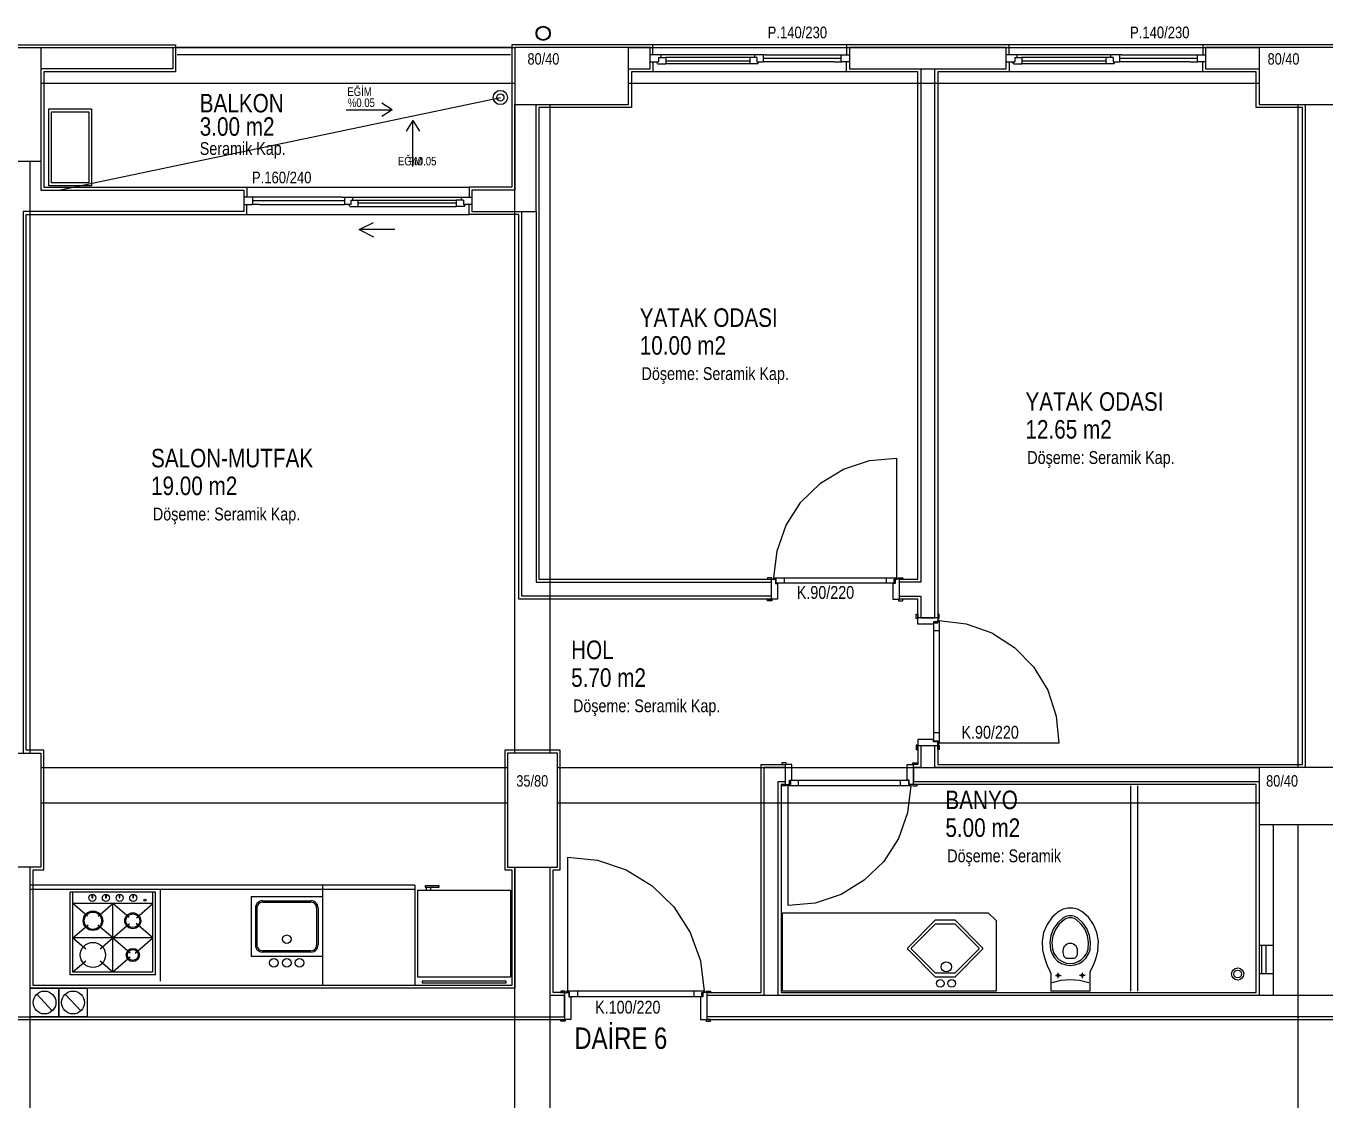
# Model space of a CAD drawing. Header units: centimetres. Extents: x 0 to 13208, y -30 to 2970.
# Drawn here: x 2751.8 to 3207.7, y 1536 to 1912.8 of the extents above; entities that cross this region are included whole.
import ezdxf

# ---------------------------------------------------------------- set-up
doc = ezdxf.new("R2010")
doc.units = ezdxf.units.CM
doc.layers.add('SCOTT-MIMARI', color=8, linetype='CONTINUOUS')
doc.styles.get("Standard").update_dxf_attribs({"font": 'arial.ttf', "width": 0.8})

msp = doc.modelspace()

# ---------------------------------------------------------------- linework, layer by layer
at = {"layer": 'SCOTT-MIMARI'}
for p, q in [((2974.55, 1902.72), (2970.8, 1902.72)), ((2973.8, 1901.72), (2976.3, 1901.72)), ((2973.8, 1901.72), (2973.8, 1900.22)), ((2974.55, 1902.72), (2974.55, 1901.72)), ((3005.8, 1901.72), (2976.3, 1901.72)), ((2976.3, 1901.72), (2976.3, 1899.47)), ((3008.3, 1901.72), (3005.8, 1901.72)), ((3005.8, 1901.72), (3005.8, 1899.47)), ((3011.3, 1902.72), (3007.55, 1902.72)), ((3007.55, 1901.72), (3007.55, 1902.72)), ((3008.3, 1901.72), (3008.3, 1900.22)), ((3010.55, 1902.72), (3010.55, 1900.22)), ((3010.55, 1901.47), (3037.8, 1901.47)), ((3011.3, 1902.72), (3040.8, 1902.72)), ((3037.8, 1902.72), (3037.8, 1900.22)), ((3099.55, 1902.72), (3095.8, 1902.72)), ((3098.8, 1901.72), (3101.3, 1901.72)), ((3098.8, 1901.72), (3098.8, 1900.22)), ((3099.55, 1902.72), (3099.55, 1901.72)), ((3130.8, 1901.72), (3101.3, 1901.72)), ((3101.3, 1901.72), (3101.3, 1899.47)), ((3133.3, 1901.72), (3130.8, 1901.72)), ((3130.8, 1901.72), (3130.8, 1899.47)), ((3136.3, 1902.72), (3132.55, 1902.72)), ((3132.55, 1901.72), (3132.55, 1902.72)), ((3133.3, 1901.72), (3133.3, 1900.22)), ((3135.55, 1902.72), (3135.55, 1900.22)), ((3135.55, 1901.47), (3162.8, 1901.47)), ((3136.3, 1902.72), (3165.8, 1902.72)), ((3162.8, 1902.72), (3162.8, 1900.22)), ((2970.8, 1900.22), (2973.8, 1900.22)), ((2973.48, 1899.47), (2976.3, 1899.47)), ((2976.3, 1900.6), (3005.8, 1900.6)), ((3005.8, 1899.47), (2976.3, 1899.47)), ((3008.61, 1899.47), (3005.8, 1899.47)), ((3008.3, 1900.22), (3010.55, 1900.22)), ((3035.3, 1900.22), (3010.55, 1900.22)), ((3035.3, 1900.22), (3038.11, 1900.22)), ((3040.8, 1900.22), (3037.8, 1900.22)), ((3095.8, 1900.22), (3098.8, 1900.22)), ((3098.48, 1899.47), (3101.3, 1899.47)), ((3101.3, 1900.6), (3130.8, 1900.6)), ((3130.8, 1899.47), (3101.3, 1899.47)), ((3133.61, 1899.47), (3130.8, 1899.47)), ((3133.3, 1900.22), (3135.55, 1900.22)), ((3160.3, 1900.22), (3135.55, 1900.22)), ((3160.3, 1900.22), (3163.11, 1900.22)), ((3165.8, 1900.22), (3162.8, 1900.22)), ((2862.8, 1852.72), (2828.3, 1852.72)), ((2831.3, 1852.72), (2831.3, 1850.22)), ((2863.55, 1851.47), (2831.3, 1851.47)), ((2862.8, 1852.72), (2866.55, 1852.72)), ((2863.55, 1852.72), (2863.55, 1850.22)), ((2865.8, 1851.72), (2868.3, 1851.72)), ((2865.8, 1851.72), (2865.8, 1850.22)), ((2866.55, 1851.72), (2866.55, 1852.72)), ((2868.3, 1851.72), (2902.8, 1851.72)), ((2868.3, 1851.72), (2868.3, 1849.47)), ((2905.3, 1851.72), (2902.8, 1851.72)), ((2902.8, 1851.72), (2902.8, 1849.47)), ((2904.55, 1852.72), (2904.55, 1851.72)), ((2904.55, 1852.72), (2908.3, 1852.72)), ((2905.3, 1851.72), (2905.3, 1850.22)), ((2828.3, 1850.22), (2831.3, 1850.22)), ((2833.8, 1850.22), (2830.98, 1850.22)), ((2833.8, 1850.22), (2863.55, 1850.22)), ((2865.8, 1850.22), (2863.55, 1850.22)), ((2865.48, 1849.47), (2868.3, 1849.47)), ((2902.8, 1850.6), (2868.3, 1850.6)), ((2868.3, 1849.47), (2902.8, 1849.47)), ((2905.61, 1849.47), (2902.8, 1849.47)), ((2908.3, 1850.22), (2905.3, 1850.22)), ((3057.29, 1761.22), (3057.29, 1719.22)), ((3013.58, 1719.21), (3012.05, 1719.21)), ((3012.05, 1719.21), (3012.05, 1718.72)), ((3013.58, 1718.72), (3013.58, 1719.21)), ((3014.3, 1719.22), (3057.29, 1719.22)), ((3014.3, 1718.72), (3014.3, 1719.22)), ((3017.87, 1719.22), (3017.87, 1717.29)), ((3053.72, 1719.22), (3053.72, 1717.29)), ((3057.29, 1718.72), (3057.29, 1719.22)), ((3058.01, 1719.21), (3059.55, 1719.21)), ((3058.01, 1718.72), (3058.01, 1719.21)), ((3059.55, 1719.21), (3059.55, 1718.72)), ((3012.05, 1718.72), (3013.58, 1718.72)), ((3013.3, 1718.72), (3014.8, 1718.72)), ((3013.3, 1718.72), (3013.3, 1711.72)), ((3015.06, 1718.75), (3014.3, 1718.75)), ((3014.8, 1718.72), (3014.8, 1717.22)), ((3014.8, 1717.22), (3015.55, 1717.22)), ((3015.06, 1717.29), (3015.06, 1718.75)), ((3056.54, 1717.29), (3015.06, 1717.29)), ((3015.55, 1717.22), (3015.55, 1711.72)), ((3056.8, 1717.22), (3056.05, 1717.22)), ((3056.05, 1717.22), (3056.05, 1711.72)), ((3056.54, 1718.75), (3057.29, 1718.75)), ((3056.54, 1717.29), (3056.54, 1718.75)), ((3056.8, 1718.72), (3056.8, 1717.22)), ((3058.3, 1718.72), (3056.8, 1718.72)), ((3059.55, 1718.72), (3058.01, 1718.72)), ((3058.3, 1718.72), (3058.3, 1711.72)), ((3012.02, 1711.15), (3012.02, 1711.72)), ((3012.02, 1711.72), (3013.58, 1711.72)), ((3013.58, 1711.15), (3012.02, 1711.15)), ((3015.55, 1711.72), (3013.3, 1711.72)), ((3013.58, 1711.72), (3013.58, 1711.15)), ((3056.05, 1711.72), (3058.3, 1711.72)), ((3058.01, 1711.72), (3058.01, 1711.15)), ((3059.57, 1711.72), (3058.01, 1711.72)), ((3058.01, 1711.15), (3059.57, 1711.15)), ((3059.57, 1711.15), (3059.57, 1711.72)), ((3064.22, 1706.5), (3064.8, 1706.5)), ((3064.22, 1704.94), (3064.22, 1706.5)), ((3064.8, 1706.5), (3064.8, 1704.94)), ((3064.8, 1702.97), (3064.8, 1705.22)), ((3071.8, 1705.22), (3064.8, 1705.22)), ((3071.8, 1706.47), (3071.8, 1704.94)), ((3072.29, 1706.47), (3071.8, 1706.47)), ((3071.8, 1705.22), (3071.8, 1703.72)), ((3072.29, 1704.94), (3072.29, 1706.47)), ((3064.8, 1704.94), (3064.22, 1704.94)), ((3070.3, 1702.97), (3064.8, 1702.97)), ((3071.8, 1703.72), (3070.3, 1703.72)), ((3070.3, 1703.72), (3070.3, 1702.97)), ((3070.37, 1661.98), (3070.37, 1703.47)), ((3070.37, 1703.47), (3071.82, 1703.47)), ((3072.3, 1700.65), (3070.37, 1700.65)), ((3071.8, 1704.94), (3072.29, 1704.94)), ((3071.8, 1704.22), (3072.3, 1704.22)), ((3071.82, 1703.47), (3071.82, 1704.22)), ((3072.3, 1704.22), (3072.3, 1661.23)), ((3072.3, 1664.8), (3070.37, 1664.8)), ((3064.8, 1660.51), (3064.22, 1660.51)), ((3064.22, 1660.51), (3064.22, 1658.95)), ((3064.8, 1662.47), (3064.8, 1660.22)), ((3070.3, 1662.47), (3064.8, 1662.47)), ((3064.8, 1658.95), (3064.8, 1660.51)), ((3071.8, 1660.22), (3064.8, 1660.22)), ((3070.3, 1661.72), (3070.3, 1662.47)), ((3071.8, 1661.72), (3070.3, 1661.72)), ((3070.37, 1661.98), (3071.82, 1661.98)), ((3071.8, 1660.22), (3071.8, 1661.72)), ((3071.8, 1661.23), (3072.3, 1661.23)), ((3071.8, 1658.98), (3071.8, 1660.51)), ((3071.8, 1660.51), (3072.29, 1660.51)), ((3071.82, 1661.98), (3071.82, 1661.23)), ((3072.29, 1660.51), (3072.29, 1658.98)), ((3114.29, 1661.23), (3072.3, 1661.23)), ((3064.22, 1658.95), (3064.8, 1658.95)), ((3072.29, 1658.98), (3071.8, 1658.98)), ((3017.02, 1654.3), (3017.02, 1653.72)), ((3018.58, 1654.3), (3017.02, 1654.3)), ((3017.02, 1653.72), (3018.58, 1653.72)), ((3020.55, 1653.72), (3018.3, 1653.72)), ((3018.3, 1646.72), (3018.3, 1653.72)), ((3018.58, 1653.72), (3018.58, 1654.3)), ((3020.55, 1648.22), (3020.55, 1653.72)), ((3061.05, 1653.72), (3063.3, 1653.72)), ((3061.05, 1648.22), (3061.05, 1653.72)), ((3063.01, 1653.72), (3063.01, 1654.3)), ((3063.01, 1654.3), (3064.57, 1654.3)), ((3064.57, 1653.72), (3063.01, 1653.72)), ((3063.3, 1646.72), (3063.3, 1653.72)), ((3064.57, 1654.3), (3064.57, 1653.72)), ((3017.05, 1646.72), (3018.58, 1646.72)), ((3017.05, 1646.24), (3017.05, 1646.72)), ((3018.58, 1646.24), (3017.05, 1646.24)), ((3018.3, 1646.72), (3019.8, 1646.72)), ((3018.58, 1646.72), (3018.58, 1646.24)), ((3019.3, 1646.72), (3019.3, 1646.22)), ((3020.06, 1646.7), (3019.3, 1646.7)), ((3062.29, 1646.22), (3019.3, 1646.22)), ((3019.3, 1604.23), (3019.3, 1646.22)), ((3019.8, 1648.22), (3020.55, 1648.22)), ((3019.8, 1646.72), (3019.8, 1648.22)), ((3020.06, 1648.16), (3061.54, 1648.16)), ((3020.06, 1648.16), (3020.06, 1646.7)), ((3022.87, 1646.22), (3022.87, 1648.16)), ((3058.72, 1646.22), (3058.72, 1648.16)), ((3061.8, 1648.22), (3061.05, 1648.22)), ((3061.54, 1648.16), (3061.54, 1646.7)), ((3061.54, 1646.7), (3062.29, 1646.7)), ((3061.8, 1646.72), (3061.8, 1648.22)), ((3063.3, 1646.72), (3061.8, 1646.72)), ((3062.29, 1646.72), (3062.29, 1646.22)), ((3064.55, 1646.72), (3063.01, 1646.72)), ((3063.01, 1646.72), (3063.01, 1646.24)), ((3063.01, 1646.24), (3064.55, 1646.24)), ((3064.55, 1646.24), (3064.55, 1646.72)), ((2941.8, 1621.22), (2941.8, 1574.22)), ((2888.3, 1611.4), (2753.3, 1611.4)), ((2889.35, 1579.15), (2889.35, 1609.65)), ((2891.85, 1611.15), (2891.85, 1610.65)), ((2896.85, 1611.15), (2891.85, 1611.15)), ((2891.85, 1610.65), (2896.85, 1610.65)), ((2892.35, 1609.65), (2892.35, 1610.65)), ((2893.85, 1609.65), (2893.85, 1610.65)), ((2896.85, 1610.65), (2896.85, 1611.15)), ((2921.85, 1609.65), (2921.85, 1579.15)), ((2797.28, 1608.9), (2767.28, 1608.9)), ((2768.28, 1604.9), (2768.28, 1608.9)), ((2773.4, 1600.51), (2768.28, 1604.9)), ((2796.28, 1604.9), (2768.28, 1604.9)), ((2768.28, 1580.9), (2768.28, 1604.9)), ((2774.93, 1608.14), (2774.93, 1606.91)), ((2774.93, 1606.91), (2775.2, 1606.91)), ((2775.2, 1606.91), (2775.2, 1608.14)), ((2777.14, 1600.49), (2782.28, 1604.9)), ((2779.72, 1608.14), (2779.72, 1606.91)), ((2779.72, 1606.91), (2779.99, 1606.91)), ((2779.99, 1606.91), (2779.99, 1608.14)), ((2787.97, 1600.02), (2782.28, 1604.9)), ((2782.28, 1580.9), (2782.28, 1604.9)), ((2784.51, 1608.14), (2784.51, 1606.91)), ((2784.51, 1606.91), (2784.78, 1606.91)), ((2784.78, 1606.91), (2784.78, 1608.14)), ((2789.3, 1608.14), (2789.3, 1606.91)), ((2789.3, 1606.91), (2789.57, 1606.91)), ((2789.57, 1606.91), (2789.57, 1608.14)), ((2790.52, 1599.96), (2796.28, 1604.9)), ((2796.28, 1580.9), (2796.28, 1608.9)), ((2797.28, 1579.9), (2797.28, 1608.9)), ((2830.8, 1607.4), (2830.8, 1586.4)), ((2830.8, 1607.4), (2855.8, 1607.4)), ((2834.8, 1605.9), (2851.8, 1605.9)), ((2834.8, 1605.4), (2851.8, 1605.4)), ((2855.8, 1607.4), (2855.8, 1586.4)), ((2832.3, 1603.4), (2832.3, 1590.4)), ((2832.8, 1603.4), (2832.8, 1590.4)), ((2853.8, 1603.4), (2853.8, 1590.4)), ((2854.3, 1603.4), (2854.3, 1590.4)), ((2768.28, 1592.9), (2773.6, 1597.45)), ((2782.28, 1592.9), (2777.06, 1597.38)), ((2782.28, 1592.9), (2788.14, 1597.91)), ((2796.28, 1592.9), (2790.44, 1597.91)), ((2768.28, 1592.9), (2772.77, 1589.05)), ((2796.28, 1592.9), (2768.28, 1592.9)), ((2777.8, 1589.05), (2782.28, 1592.9)), ((2782.28, 1592.9), (2788.4, 1587.65)), ((2790.08, 1587.58), (2796.28, 1592.9)), ((2851.8, 1588.4), (2834.8, 1588.4)), ((2851.8, 1587.9), (2834.8, 1587.9)), ((2772.77, 1584.74), (2768.28, 1580.9)), ((2782.28, 1580.9), (2777.8, 1584.74)), ((2788.38, 1586.12), (2782.28, 1580.9)), ((2855.8, 1586.4), (2830.8, 1586.4)), ((3117.21, 1585.77), (3119.38, 1585.77)), ((2797.28, 1579.9), (2767.28, 1579.9)), ((2796.28, 1580.9), (2768.28, 1580.9)), ((2921.85, 1579.15), (2889.35, 1579.15)), ((2920.35, 1577.65), (2890.85, 1577.65)), ((2890.85, 1577.65), (2890.85, 1577.15)), ((2920.35, 1577.15), (2920.35, 1577.65)), ((3111.43, 1580.52), (3111.43, 1574.22)), ((3113.11, 1579.72), (3115.07, 1579.72)), ((3114.03, 1578.79), (3114.03, 1580.64)), ((3123.48, 1579.72), (3121.52, 1579.72)), ((3122.56, 1578.79), (3122.56, 1580.64)), ((3125.17, 1580.52), (3125.17, 1574.22)), ((2890.85, 1577.15), (2920.35, 1577.15)), ((2941.08, 1574.21), (2939.55, 1574.21)), ((2939.55, 1574.21), (2939.55, 1573.72)), ((2939.55, 1573.72), (2941.08, 1573.72)), ((2940.8, 1573.72), (2940.8, 1564.22)), ((2940.8, 1573.72), (2942.3, 1573.72)), ((2941.08, 1573.72), (2941.08, 1574.21)), ((2989.79, 1574.22), (2941.8, 1574.22)), ((2941.8, 1573.72), (2941.8, 1574.22)), ((2942.56, 1573.75), (2941.8, 1573.75)), ((2942.3, 1573.72), (2942.3, 1572.22)), ((2942.56, 1572.29), (2942.56, 1573.75)), ((2945.37, 1574.22), (2945.37, 1572.29)), ((2986.22, 1574.22), (2986.22, 1572.29)), ((2989.04, 1572.29), (2989.04, 1573.75)), ((2989.04, 1573.75), (2989.79, 1573.75)), ((2990.8, 1573.72), (2989.3, 1573.72)), ((2989.3, 1573.72), (2989.3, 1572.22)), ((2989.79, 1573.72), (2989.79, 1574.22)), ((2990.51, 1574.21), (2992.05, 1574.21)), ((2990.51, 1573.72), (2990.51, 1574.21)), ((2992.05, 1573.72), (2990.51, 1573.72)), ((2990.8, 1573.72), (2990.8, 1564.22)), ((2992.05, 1574.21), (2992.05, 1573.72)), ((3125.17, 1574.22), (3111.43, 1574.22)), ((2942.3, 1572.22), (2943.05, 1572.22)), ((2942.56, 1572.29), (2989.04, 1572.29)), ((2943.05, 1572.22), (2943.05, 1564.22)), ((2988.55, 1572.22), (2988.55, 1564.22)), ((2989.3, 1572.22), (2988.55, 1572.22)), ((2939.52, 1563.65), (2939.52, 1564.22)), ((2939.52, 1564.22), (2941.08, 1564.22)), ((2943.05, 1564.22), (2940.8, 1564.22)), ((2941.08, 1564.22), (2941.08, 1563.65)), ((2988.55, 1564.22), (2990.8, 1564.22)), ((2990.51, 1564.22), (2990.51, 1563.65)), ((2992.07, 1564.22), (2990.51, 1564.22)), ((2992.07, 1563.65), (2992.07, 1564.22)), ((2941.08, 1563.65), (2939.52, 1563.65)), ((2990.51, 1563.65), (2992.07, 1563.65))]:
    msp.add_line(p, q, dxfattribs=at)
for points in [[(2736.05, 1856.22), (2736.05, 1896.72), (2689.8, 1896.72), (2689.8, 1906.22), (2804.3, 1906.22), (2804.3, 1896.72), (2758.05, 1896.72), (2758.05, 1856.22)], [(2971.8, 1902.72), (2971.8, 1906.22), (2922.3, 1906.22), (2922.3, 1856.22), (2907.3, 1856.22), (2907.3, 1852.72)], [(3039.8, 1906.22), (2971.8, 1906.22)], [(3096.8, 1902.72), (3096.8, 1906.22), (3039.8, 1906.22), (3039.8, 1902.72)], [(3096.8, 1902.72), (3096.8, 1906.22), (3039.8, 1906.22), (3039.8, 1902.72)], [(3164.8, 1906.22), (3096.8, 1906.22)], [(3244.3, 1902.72), (3244.3, 1906.22), (3164.8, 1906.22), (3164.8, 1902.72)], [(2737.05, 1905.22), (2757.05, 1905.22), (2757.05, 1865.22), (2737.05, 1865.22), (2737.05, 1905.22)], [(2757.05, 1905.22), (2923.3, 1905.22)], [(2757.05, 1905.22), (2803.3, 1905.22), (2803.3, 1897.72), (2757.05, 1897.72)], [(2921.8, 1905.22), (2804.8, 1905.22)], [(2921.8, 1902.72), (2804.8, 1902.72)], [(2963.3, 1905.22), (2923.3, 1905.22), (2923.3, 1885.22), (2963.3, 1885.22), (2963.3, 1905.22)], [(2963.3, 1905.22), (3184.55, 1905.22)], [(2963.3, 1897.72), (2970.8, 1897.72), (2970.8, 1905.22), (2963.3, 1905.22)], [(2970.8, 1897.72), (2970.8, 1905.22)], [(3007.55, 1902.72), (2974.55, 1902.72)], [(3095.8, 1897.72), (3095.8, 1905.22), (3040.8, 1905.22), (3040.8, 1897.72), (3095.8, 1897.72)], [(3132.55, 1902.72), (3099.55, 1902.72)], [(3184.55, 1905.22), (3165.8, 1905.22), (3165.8, 1897.72), (3184.55, 1897.72)], [(3224.55, 1905.22), (3184.55, 1905.22), (3184.55, 1885.22), (3224.55, 1885.22), (3224.55, 1905.22)], [(2971.8, 1900.22), (2971.8, 1896.72), (2964.3, 1896.72), (2964.3, 1884.22), (2931.8, 1884.22), (2931.8, 1718.72), (3013.3, 1718.72)], [(3039.8, 1896.72), (2971.8, 1896.72)], [(2973.48, 1899.47), (2973.05, 1900.22)], [(3008.61, 1899.47), (3009.05, 1900.22)], [(3058.3, 1718.72), (3064.8, 1718.72), (3064.8, 1896.72), (3039.8, 1896.72), (3039.8, 1900.22)], [(3065.8, 1897.72), (3065.8, 1717.72), (3058.3, 1717.72), (3058.3, 1712.72), (3065.8, 1712.72), (3065.8, 1705.22), (3070.8, 1705.22), (3070.8, 1897.72)], [(3071.8, 1660.22), (3071.8, 1653.72), (3199.8, 1653.72), (3199.8, 1884.22), (3183.55, 1884.22), (3183.55, 1896.72), (3164.8, 1896.72), (3164.8, 1900.22)], [(3096.8, 1900.22), (3096.8, 1896.72), (3071.8, 1896.72), (3071.8, 1705.22)], [(3164.8, 1896.72), (3096.8, 1896.72)], [(3098.48, 1899.47), (3098.05, 1900.22)], [(3133.61, 1899.47), (3134.05, 1900.22)], [(2757.05, 1892.72), (2923.3, 1892.72)], [(2963.3, 1892.72), (3184.55, 1892.72)], [(2763.3, 1855.22), (2918.3, 1887.72)], [(2759.8, 1883.72), (2774.8, 1883.72), (2774.8, 1856.72), (2759.8, 1856.72), (2759.8, 1883.72)], [(2864.16, 1883.42), (2880.32, 1883.42)], [(2880.32, 1883.42), (2876.62, 1885.75)], [(2880.32, 1883.42), (2876.62, 1881.08)], [(2923.3, 1885.22), (2923.3, 1855.22), (2908.3, 1855.22), (2908.3, 1847.72), (2930.8, 1847.72), (2930.8, 1885.22)], [(2923.3, 1657.72), (2923.3, 1885.22)], [(2935.8, 1657.72), (2935.8, 1885.22)], [(3198.3, 1652.72), (3198.3, 1885.22)], [(3200.8, 1652.72), (3200.8, 1885.22)], [(2760.8, 1882.72), (2773.8, 1882.72), (2773.8, 1857.72), (2760.8, 1857.72), (2760.8, 1882.72)], [(2887.58, 1879.61), (2885.25, 1875.91)], [(2887.58, 1863.45), (2887.58, 1879.61)], [(2887.58, 1879.61), (2889.92, 1875.91)], [(2757.05, 1865.22), (2757.05, 1855.22), (2828.3, 1855.22), (2828.3, 1847.72), (2750.8, 1847.72), (2750.8, 1657.72)], [(2753.3, 1657.72), (2753.3, 1865.22)], [(2758.05, 1856.22), (2829.3, 1856.22), (2829.3, 1852.72)], [(2829.3, 1856.22), (2907.3, 1856.22)], [(2866.55, 1852.72), (2904.55, 1852.72)], [(2751.8, 1658.72), (2751.8, 1846.72), (2829.3, 1846.72), (2829.3, 1850.22)], [(2829.3, 1846.72), (2907.3, 1846.72)], [(2865.48, 1849.47), (2865.05, 1850.22)], [(2905.61, 1849.47), (2906.05, 1850.22)], [(3013.3, 1711.72), (2924.8, 1711.72), (2924.8, 1846.72), (2907.3, 1846.72), (2907.3, 1850.22)], [(2930.8, 1847.72), (2930.8, 1717.72), (3013.3, 1717.72), (3013.3, 1712.72), (2925.8, 1712.72), (2925.8, 1847.72)], [(2868.72, 1841.38), (2873.72, 1843.88)], [(2881.22, 1841.38), (2868.72, 1841.38)], [(2868.72, 1841.38), (2873.72, 1838.88)], [(3014.3, 1719.22), (3015.41, 1728.7), (3018.63, 1737.68), (3023.78, 1745.7), (3030.6, 1752.37), (3038.75, 1757.33), (3047.8, 1760.33), (3057.29, 1761.22)], [(3057.76, 1719.02), (3057.46, 1719.02), (3057.76, 1719.02)], [(3064.8, 1705.22), (3064.8, 1711.72), (3058.3, 1711.72)], [(3072.3, 1704.22), (3081.77, 1703.11), (3090.75, 1699.9), (3098.78, 1694.75), (3105.44, 1687.92), (3110.4, 1679.78), (3113.4, 1670.72), (3114.29, 1661.23)], [(3184.55, 1652.72), (3070.8, 1652.72), (3070.8, 1660.22), (3065.8, 1660.22), (3065.8, 1652.72), (3063.3, 1652.72), (3063.3, 1647.72), (3184.55, 1647.72)], [(3064.8, 1660.22), (3064.8, 1653.72), (3063.3, 1653.72)], [(3072.09, 1660.76), (3072.09, 1661.06), (3072.09, 1660.76)], [(2737.05, 1657.72), (2757.05, 1657.72), (2757.05, 1617.72), (2737.05, 1617.72), (2737.05, 1657.72)], [(2940.8, 1573.72), (2936.8, 1573.72), (2936.8, 1616.72), (2939.3, 1616.72), (2939.3, 1658.72), (2919.8, 1658.72), (2919.8, 1616.72), (2922.3, 1616.72), (2922.3, 1576.22), (2754.3, 1576.22), (2754.3, 1616.72), (2758.05, 1616.72), (2758.05, 1658.72), (2751.8, 1658.72)], [(2938.3, 1657.72), (2920.8, 1657.72), (2920.8, 1617.72), (2938.3, 1617.72), (2938.3, 1657.72)], [(2757.05, 1652.72), (2920.8, 1652.72)], [(2938.3, 1652.72), (3184.55, 1652.72)], [(2990.8, 1573.72), (3009.8, 1573.72), (3009.8, 1653.72), (3018.3, 1653.72)], [(3015.8, 1572.72), (3015.8, 1647.72), (3018.3, 1647.72), (3018.3, 1652.72), (3010.8, 1652.72), (3010.8, 1572.72)], [(3224.55, 1652.72), (3184.55, 1652.72), (3184.55, 1632.72), (3224.55, 1632.72), (3224.55, 1652.72)], [(3018.3, 1646.72), (3016.8, 1646.72), (3016.8, 1573.72), (3183.55, 1573.72), (3183.55, 1646.72), (3063.3, 1646.72)], [(3018.83, 1646.43), (3019.14, 1646.43), (3018.83, 1646.43)], [(3062.29, 1646.22), (3061.18, 1636.75), (3057.97, 1627.77), (3052.82, 1619.74), (3046, 1613.08), (3037.85, 1608.12), (3028.8, 1605.12), (3019.3, 1604.23)], [(3139.55, 1574.22), (3139.55, 1646.22)], [(3142.05, 1574.22), (3142.05, 1646.22)], [(2757.05, 1640.22), (2920.8, 1640.22)], [(2938.3, 1640.22), (3184.55, 1640.22)], [(3184.55, 1632.72), (3184.55, 1572.72)], [(3189.55, 1632.72), (3189.55, 1572.72)], [(3198.3, 1432.72), (3198.3, 1632.72)], [(2941.8, 1621.22), (2952.39, 1620.15), (2962.47, 1616.75), (2971.54, 1611.19), (2979.14, 1603.74), (2984.89, 1594.79), (2988.5, 1584.78), (2989.79, 1574.22)], [(2558.3, 1617.72), (2558.3, 1617.72), (2558.3, 1572.72), (2553.3, 1572.72), (2553.3, 1565.22), (2940.8, 1565.22), (2940.8, 1572.72), (2935.8, 1572.72), (2935.8, 1617.72)], [(2753.3, 1447.72), (2753.3, 1617.72)], [(2923.3, 1575.22), (2753.3, 1575.22), (2753.3, 1617.72)], [(2923.3, 1447.72), (2923.3, 1617.72)], [(2923.3, 1617.72), (2923.3, 1575.22)], [(2935.8, 1447.72), (2935.8, 1617.72)], [(2888.3, 1609.9), (2753.3, 1609.9)], [(2798.99, 1577.72), (2798.99, 1609.9)], [(2855.8, 1611.4), (2855.8, 1576.22)], [(2888.3, 1611.4), (2888.3, 1576.22)], [(2889.35, 1609.65), (2921.85, 1609.65)], [(2767.28, 1579.9), (2767.28, 1608.9)], [(2834.8, 1605.9), (2834.24, 1605.83), (2833.71, 1605.65), (2833.24, 1605.35), (2832.84, 1604.95), (2832.55, 1604.48), (2832.36, 1603.95), (2832.3, 1603.4)], [(2834.8, 1605.4), (2834.35, 1605.35), (2833.93, 1605.2), (2833.55, 1604.96), (2833.23, 1604.64), (2833, 1604.26), (2832.85, 1603.84), (2832.8, 1603.4)], [(2854.3, 1603.4), (2854.23, 1603.95), (2854.05, 1604.48), (2853.75, 1604.95), (2853.36, 1605.35), (2852.88, 1605.65), (2852.35, 1605.83), (2851.8, 1605.9)], [(2853.8, 1603.4), (2853.75, 1603.84), (2853.6, 1604.26), (2853.36, 1604.64), (2853.04, 1604.96), (2852.67, 1605.2), (2852.24, 1605.35), (2851.8, 1605.4)], [(3017.3, 1601.72), (3089.51, 1601.72), (3092.3, 1598.93), (3092.3, 1574.22), (3017.3, 1574.22), (3017.3, 1601.72), (3017.3, 1601.72)], [(3114.28, 1602.19), (3111.96, 1600.15), (3110.15, 1597.64), (3108.95, 1594.79), (3108.42, 1591.74), (3108.59, 1588.65)], [(3122.32, 1602.19), (3120.8, 1602.94), (3119.14, 1603.33), (3117.45, 1603.33), (3115.8, 1602.94), (3114.28, 1602.19)], [(3120.79, 1599.91), (3119.84, 1600.36), (3118.82, 1600.6), (3117.77, 1600.6), (3116.75, 1600.36), (3115.81, 1599.91)], [(3128.01, 1588.65), (3128.17, 1591.74), (3127.64, 1594.79), (3126.44, 1597.64), (3124.64, 1600.15), (3122.32, 1602.19)], [(3087.53, 1589.41), (3087.53, 1588.96), (3077.73, 1579.16), (3071.03, 1579.16), (3061.23, 1588.96), (3061.23, 1589.41), (3071.03, 1599.21), (3077.73, 1599.21), (3087.53, 1589.41)], [(3086.19, 1589.41), (3086.19, 1588.96), (3077.73, 1580.5), (3071.03, 1580.5), (3062.57, 1588.96), (3062.57, 1589.41), (3071.03, 1597.87), (3077.73, 1597.87), (3086.19, 1589.41)], [(3115.81, 1599.91), (3113.92, 1598.21), (3112.46, 1596.13), (3111.53, 1593.78), (3111.15, 1591.27), (3111.37, 1588.74)], [(3116.22, 1599.32), (3114.45, 1597.74), (3113.09, 1595.8), (3112.22, 1593.59), (3111.87, 1591.24), (3112.07, 1588.88)], [(3120.41, 1599.3), (3119.61, 1599.69), (3118.74, 1599.88), (3117.85, 1599.88), (3116.99, 1599.69), (3116.19, 1599.3)], [(3124.53, 1588.88), (3124.73, 1591.24), (3124.38, 1593.59), (3123.5, 1595.8), (3122.14, 1597.74), (3120.37, 1599.32)], [(3125.23, 1588.74), (3125.44, 1591.27), (3125.07, 1593.78), (3124.13, 1596.13), (3122.68, 1598.21), (3120.79, 1599.91)], [(2832.3, 1590.4), (2832.36, 1589.84), (2832.55, 1589.31), (2832.84, 1588.84), (2833.24, 1588.44), (2833.71, 1588.14), (2834.24, 1587.96), (2834.8, 1587.9)], [(2832.8, 1590.4), (2832.85, 1589.95), (2833, 1589.53), (2833.23, 1589.15), (2833.55, 1588.83), (2833.93, 1588.59), (2834.35, 1588.45), (2834.8, 1588.4)], [(2851.8, 1588.4), (2852.24, 1588.45), (2852.67, 1588.59), (2853.04, 1588.83), (2853.36, 1589.15), (2853.6, 1589.53), (2853.75, 1589.95), (2853.8, 1590.4)], [(2851.8, 1587.9), (2852.35, 1587.96), (2852.88, 1588.14), (2853.36, 1588.44), (2853.75, 1588.84), (2854.05, 1589.31), (2854.23, 1589.84), (2854.3, 1590.4)], [(3108.57, 1588.75), (3108.98, 1586.74), (3109.57, 1584.78), (3110.34, 1582.89), (3111.28, 1581.07)], [(3111.36, 1588.75), (3111.89, 1587.25), (3112.73, 1585.89), (3113.86, 1584.76), (3115.21, 1583.91), (3116.72, 1583.38), (3118.3, 1583.19)], [(3112.06, 1588.91), (3112.53, 1587.56), (3113.29, 1586.34), (3114.31, 1585.32), (3115.52, 1584.55), (3116.88, 1584.07), (3118.3, 1583.9)], [(3118.27, 1590.94), (3117.71, 1590.88), (3117.17, 1590.69), (3116.68, 1590.38), (3116.28, 1589.98), (3115.98, 1589.49), (3115.79, 1588.95), (3115.73, 1588.39)], [(3115.74, 1588.6), (3115.73, 1588.16), (3115.74, 1587.72), (3115.79, 1587.29), (3115.87, 1586.86)], [(3115.87, 1586.86), (3115.97, 1586.57), (3116.13, 1586.3), (3116.35, 1586.08), (3116.61, 1585.91), (3116.91, 1585.81), (3117.21, 1585.77)], [(3118.29, 1583.9), (3119.72, 1584.07), (3121.07, 1584.55), (3122.29, 1585.32), (3123.3, 1586.34), (3124.06, 1587.56), (3124.54, 1588.91)], [(3118.29, 1583.19), (3119.88, 1583.38), (3121.38, 1583.91), (3122.73, 1584.76), (3123.86, 1585.89), (3124.71, 1587.25), (3125.23, 1588.75)], [(3120.87, 1588.39), (3120.8, 1588.95), (3120.62, 1589.49), (3120.31, 1589.98), (3119.91, 1590.38), (3119.43, 1590.69), (3118.89, 1590.88), (3118.32, 1590.94)], [(3119.38, 1585.77), (3119.69, 1585.81), (3119.98, 1585.91), (3120.24, 1586.08), (3120.46, 1586.3), (3120.62, 1586.57), (3120.72, 1586.86)], [(3120.72, 1586.86), (3120.8, 1587.29), (3120.85, 1587.72), (3120.87, 1588.16), (3120.86, 1588.6)], [(3125.32, 1581.07), (3126.26, 1582.89), (3127.03, 1584.78), (3127.62, 1586.74), (3128.03, 1588.75)], [(3189.55, 1590.22), (3184.55, 1590.22)], [(3185.55, 1580.22), (3185.55, 1590.22)], [(3187.05, 1580.22), (3187.05, 1590.22)], [(3111.43, 1580.52), (3111.42, 1580.66), (3111.39, 1580.8), (3111.34, 1580.94), (3111.28, 1581.07)], [(3124.79, 1577.15), (3121.58, 1577.88), (3118.3, 1578.13), (3115.02, 1577.88), (3111.81, 1577.15)], [(3125.32, 1581.07), (3125.25, 1580.94), (3125.21, 1580.8), (3125.18, 1580.66), (3125.17, 1580.52)], [(3189.55, 1580.22), (3184.55, 1580.22)], [(2763.3, 1575.22), (2763.3, 1565.22), (2753.3, 1565.22), (2753.3, 1575.22), (2763.3, 1575.22)], [(2761.01, 1567.29), (2755.58, 1573.16)], [(2773.3, 1575.22), (2773.3, 1565.22), (2763.3, 1565.22), (2763.3, 1575.22), (2773.3, 1575.22)], [(2771.01, 1567.29), (2765.58, 1573.16)], [(2941.33, 1574.02), (2941.64, 1574.02), (2941.33, 1574.02)], [(3418.3, 1572.72), (2990.8, 1572.72)], [(2990.8, 1572.72), (2990.8, 1565.22)], [(2553.3, 1564.22), (2940.8, 1564.22)], [(3418.3, 1565.22), (2990.8, 1565.22)], [(2990.8, 1564.22), (3418.3, 1564.22)]]:
    msp.add_lwpolyline(points, dxfattribs=at)
for centre, radius in [((2933.3, 1910.22), 2.5), ((2933.3, 1910.22), 2.25), ((2918.3, 1887.72), 2.5), ((2918.3, 1887.72), 1.25), ((2775.06, 1606.9), 1.25), ((2779.85, 1606.9), 1.25), ((2784.65, 1606.9), 1.25), ((2789.44, 1606.9), 1.25), ((2793.58, 1606.11), 0.375), ((2775.28, 1598.9), 3.42), ((2775.28, 1598.9), 3.02), ((2789.28, 1598.9), 2.81), ((2789.28, 1598.9), 2.42), ((2775.28, 1586.9), 4.42), ((2843.3, 1592.4), 1.5), ((2789.28, 1586.9), 2.31), ((2789.28, 1586.9), 1.92), ((2838.8, 1584.15), 1.5), ((2843.3, 1584.15), 1.5), ((2847.8, 1584.15), 1.5), ((3074.8, 1582.72), 1.78), ((3177.05, 1580.22), 2.12), ((3072.66, 1576.93), 1.34), ((3076.67, 1576.93), 1.34), ((3114.03, 1579.72), 0.413), ((3122.56, 1579.72), 0.413), ((3177.05, 1580.22), 1.38), ((2758.3, 1570.22), 4), ((2768.3, 1570.22), 4)]:
    msp.add_circle(centre, radius, dxfattribs=at)

# ---------------------------------------------------------------- texts
at = {"layer": 'SCOTT-MIMARI', "width": 0.8}
for s, height, p in [('P.140/230', 4.096, (3012.08, 1908.48)), ('P.140/230', 4.096, (3139.27, 1908.48)), ('80/40', 4, (2927.8, 1899.25)), ('80/40', 4, (3187.55, 1899.25)), ('BALKON', 6.5, (2812.77, 1882.49)), ('EĞİM', 3, (2864.58, 1888.25)), ('%%%0.05', 3, (2864.75, 1884.37)), ('3.00 m2', 6.5, (2812.77, 1874.28)), ('Seramik Kap.', 4.5, (2812.77, 1867.58)), ('EĞİM', 3, (2882.33, 1863.88)), ('%%%0.05', 3, (2886.33, 1863.88)), ('P.160/240', 4.096, (2831.1, 1857.6)), ('YATAK ODASI', 6.5, (2967.19, 1807.24)), ('10.00 m2', 6.5, (2967.19, 1797.49)), ('Döşeme: Seramik Kap.', 4.5, (2967.83, 1788.6)), ('YATAK ODASI', 6.5, (3102.57, 1777.79)), ('12.65 m2', 6.5, (3102.57, 1768.05)), ('SALON-MUTFAK', 6.5, (2795.67, 1757.97)), ('Döşeme: Seramik Kap.', 4.5, (3103.22, 1759.16)), ('19.00 m2', 6.5, (2795.67, 1748.23)), ('Döşeme: Seramik Kap.', 4.5, (2796.32, 1739.34)), ('K.90/220', 4.5, (3022.32, 1711.83)), ('HOL', 6.5, (2943.12, 1690.7)), ('5.70 m2', 6.5, (2943.12, 1680.96)), ('Döşeme: Seramik Kap.', 4.5, (2943.77, 1672.07)), ('K.90/220', 4.5, (3080.11, 1662.77)), ('35/80', 4, (2923.89, 1645.96)), ('80/40', 4, (3187.05, 1645.96)), ('BANYO', 6.5, (3074.47, 1638.05)), ('5.00 m2', 6.5, (3074.47, 1628.31)), ('Döşeme: Seramik', 4.5, (3075.12, 1619.42)), ('K.100/220', 4.5, (2951.53, 1566.32)), ('DAİRE 6', 7.5, (2944.26, 1553.95))]:
    msp.add_text(s, height=height, dxfattribs=at).set_placement(p)

doc.saveas('drawing.dxf')
